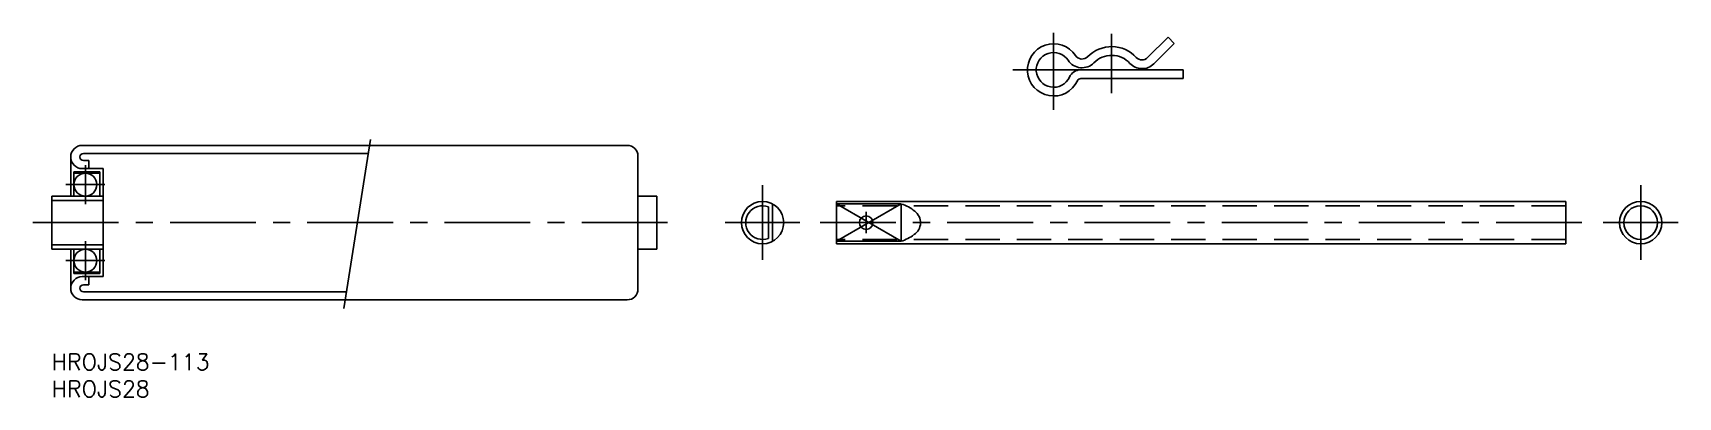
# Model space of a CAD drawing. Extents: x -4 to 301, y -8 to 59.
import ezdxf

# ---------------------------------------------------------------- set-up
doc = ezdxf.new("R2010")
doc.units = 0
doc.header["$LTSCALE"] = 0.5
doc.linetypes.add('CENTER', pattern=[50.8, 31.75, -6.35, 6.35, -6.35])
doc.linetypes.add('DASHED', pattern=[19.05, 12.7, -6.35])
for name, color, linetype in [('MSM_CENTER', 1, 'CENTER'), ('MSM_CONTINUOUS', 7, 'CONTINUOUS'), ('MSM_DASHED', 4, 'DASHED'), ('MSM_NARROW', 5, 'CONTINUOUS'), ('MSM_PART_NUMBER', 7, 'CONTINUOUS')]:
    doc.layers.add(name, color=color, linetype=linetype)
doc.styles.get("Standard").update_dxf_attribs({"font": 'txt.shx', "height": 3, "bigfont": 'bigfont.shx'})

# ---------------------------------------------------------------- blocks, each defined once
blk = doc.blocks.new('*U4')
at = {"layer": 'MSM_PART_NUMBER'}
blk.add_text('HROJS28-113', height=3, dxfattribs=at).set_placement((0, -3))
blk = doc.blocks.new('*U5')
at = {"layer": 'MSM_PART_NUMBER'}
blk.add_text('HROJS28', height=3, dxfattribs=at).set_placement((0, -8))

msp = doc.modelspace()

# ---------------------------------------------------------------- linework, layer by layer
at = {"layer": 'MSM_CENTER'}
for p, q in [((185.45, 59.42), (185.45, 45.15)), ((196.19, 59.27), (196.19, 48.28)), ((177.9, 52.58), (190.47, 52.58)), ((6.22, 34.96), (6.22, 27.72)), ((2.6, 31.34), (9.84, 31.34)), ((131.57, 17.38), (131.57, 31.23)), ((294.12, 17.38), (294.12, 31.23)), ((150.74, 26.27), (150.74, 22.33)), ((-3.5, 24.3), (115.5, 24.3)), ((138.49, 24.3), (124.64, 24.3)), ((283.24, 24.3), (142.24, 24.3)), ((301.05, 24.3), (287.2, 24.3)), ((6.22, 13.64), (6.22, 20.88)), ((2.6, 17.26), (9.84, 17.26))]:
    msp.add_line(p, q, dxfattribs=at)
at = {"layer": 'MSM_CONTINUOUS'}
for p, q in [((202.85, 54.85), (206.63, 58.63)), ((206.63, 58.63), (207.77, 57.48)), ((203.99, 53.7), (207.77, 57.48)), ((190.47, 52.58), (209.41, 52.58)), ((209.41, 52.58), (209.41, 50.96)), ((190.47, 50.96), (209.41, 50.96)), ((106.5, 38.6), (5.65, 38.6)), ((58.59, 37.1), (5.85, 37.1)), ((108.5, 36.6), (108.5, 12)), ((3.5, 36.45), (3.5, 29.22)), ((4.1, 29.22), (4.1, 33.7)), ((8.9, 33.7), (4.1, 33.7)), ((5.65, 34.3), (9.5, 34.3)), ((5.85, 35.8), (6.85, 35.8)), ((6.85, 34.3), (6.85, 35.8)), ((8.9, 29.22), (8.9, 33.7)), ((9.5, 14.3), (9.5, 34.3)), ((4.1, 33.46), (8.9, 33.46)), ((0, 19.38), (0, 29.22)), ((9.5, 29.22), (0, 29.22)), ((0, 28.4), (9.5, 28.4)), ((108.5, 29.22), (112, 29.22)), ((112, 19.38), (112, 29.22)), ((133.44, 27.75), (133.44, 20.85)), ((145.24, 20.38), (145.24, 28.23)), ((280.24, 28.23), (145.24, 28.23)), ((145.24, 27.75), (157.24, 27.75)), ((157.24, 27.75), (157.24, 20.85)), ((280.24, 20.38), (280.24, 28.23)), ((132.64, 27.23), (132.64, 21.37)), ((0, 20.2), (9.5, 20.2)), ((9.5, 19.38), (0, 19.38)), ((3.5, 19.38), (3.5, 12.15)), ((4.1, 19.38), (4.1, 14.9)), ((8.9, 14.9), (8.9, 19.38)), ((108.5, 19.38), (112, 19.38)), ((157.24, 20.85), (145.24, 20.85)), ((280.24, 20.38), (145.24, 20.38)), ((4.1, 15.14), (8.9, 15.14)), ((8.9, 14.9), (4.1, 14.9)), ((5.65, 14.3), (9.5, 14.3)), ((5.85, 12.8), (6.85, 12.8)), ((6.85, 14.3), (6.85, 12.8)), ((106.5, 10), (5.65, 10)), ((54.54, 11.5), (5.85, 11.5))]:
    msp.add_line(p, q, dxfattribs=at)
for centre, radius in [((6.22, 31.34), 2.12), ((131.57, 24.3), 3.92), ((294.12, 24.3), 3.92), ((294.12, 24.3), 3.12), ((150.74, 24.3), 1.25), ((6.22, 17.26), 2.12)]:
    msp.add_circle(centre, radius, dxfattribs=at)
for centre, radius, start, end in [((185.45, 52.58), 4.84, 33.2648, 335.3757), ((185.45, 52.58), 3.22, 33.2648, 335.3757), ((190.71, 56.03), 1.45, 213.2648, 315.5909), ((196.19, 50.66), 6.22, 42.7413, 135.5909), ((196.19, 50.66), 4.6, 42.7413, 135.5909), ((201.82, 55.87), 1.45, 222.7413, 315), ((190.71, 56.03), 3.07, 213.2648, 315.5909), ((190.47, 50.28), 2.3, 90, 155.3757), ((201.82, 55.87), 3.07, 222.7413, 315), ((190.47, 50.28), 0.683, 90, 155.3757), ((5.65, 36.45), 2.15, 90, 270), ((5.85, 36.45), 0.65, 90, 270), ((106.5, 36.6), 2, 0, 90), ((131.57, 24.3), 3.12, 69.8792, 290.1208), ((155.24, 21.05), 6.99, 49.8613, 73.3297), ((158.19, 24.29), 2.62, 302.6364, 53.6404), ((155.21, 27.61), 7.06, 286.724, 308.4766), ((5.65, 12.15), 2.15, 90, 270), ((5.85, 12.15), 0.65, 90, 270), ((106.5, 12), 2, 270, 0)]:
    msp.add_arc(centre, radius, start, end, dxfattribs=at)
at = {"layer": 'MSM_DASHED'}
for p, q in [((280.24, 27.43), (145.24, 27.43)), ((280.24, 21.18), (145.24, 21.18))]:
    msp.add_line(p, q, dxfattribs=at)
at = {"layer": 'MSM_NARROW'}
for p, q in [((59, 39.69), (54.05, 8.43)), ((145.24, 27.75), (157.24, 20.85)), ((157.24, 27.75), (145.24, 20.85))]:
    msp.add_line(p, q, dxfattribs=at)

# ---------------------------------------------------------------- block references
at = {"layer": 'MSM_CONTINUOUS'}
for name in ['*U4', '*U5']:
    msp.add_blockref(name, (0, 0), dxfattribs=at)

doc.saveas('drawing.dxf')
